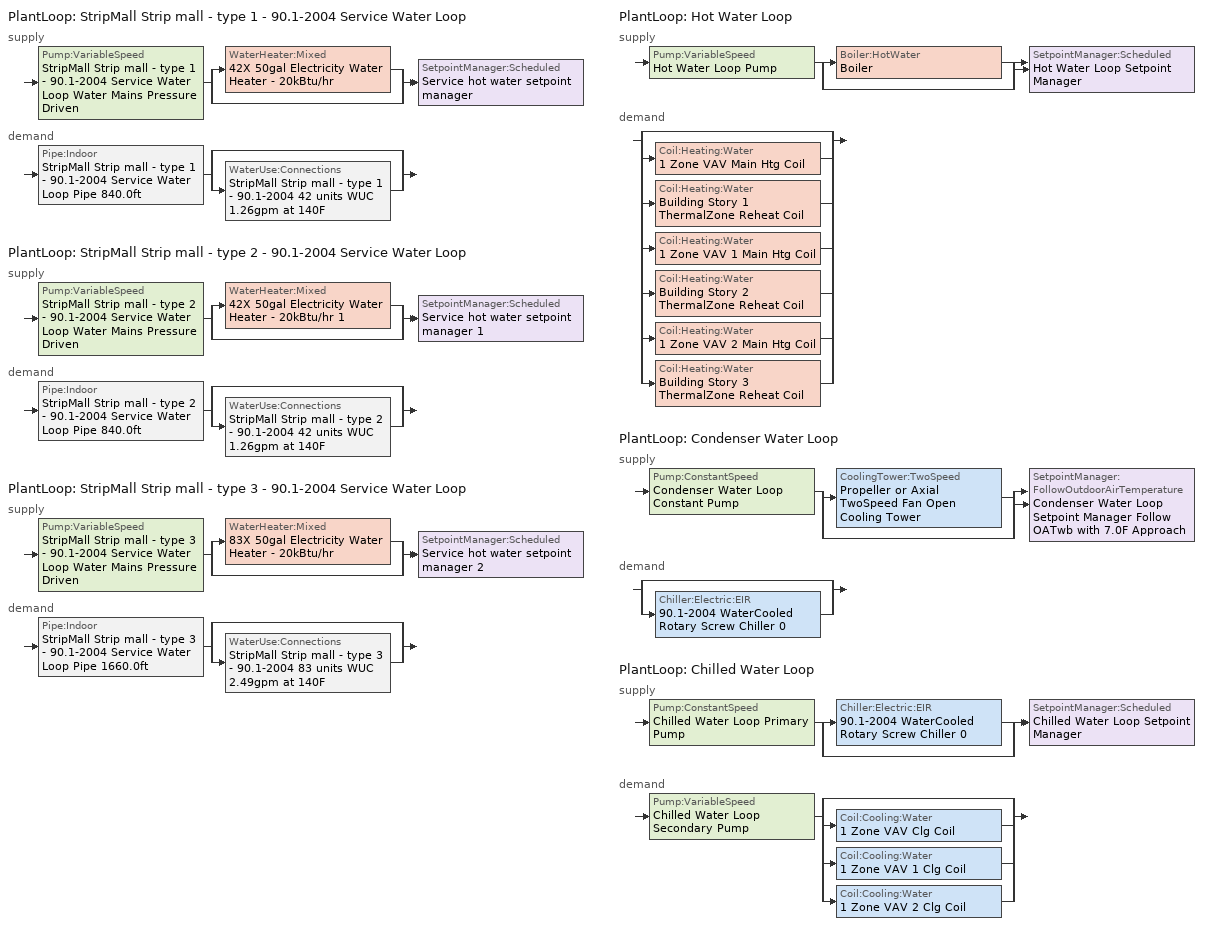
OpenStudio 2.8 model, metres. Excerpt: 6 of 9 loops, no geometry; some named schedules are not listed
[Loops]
PlantLoop 'StripMall Strip mall - type 1 - 90.1-2004 Service Water Loop'
 supply: Pump:VariableSpeed 'StripMall Strip mall - type 1 - 90.1-2004 Service Water Loop Water Mains Pressure Driven' > split
  | WaterHeater:Mixed '42X 50gal Electricity Water Heater - 20kBtu/hr'
  | bypass
  join > SetpointManager:Scheduled 'Service hot water setpoint manager'
 demand: Pipe:Indoor 'StripMall Strip mall - type 1 - 90.1-2004 Service Water Loop Pipe 840.0ft' > split
  | bypass
  | WaterUse:Connections 'StripMall Strip mall - type 1 - 90.1-2004 42 units WUC 1.26gpm at 140F'
PlantLoop 'StripMall Strip mall - type 2 - 90.1-2004 Service Water Loop'
 supply: Pump:VariableSpeed 'StripMall Strip mall - type 2 - 90.1-2004 Service Water Loop Water Mains Pressure Driven' > split
  | WaterHeater:Mixed '42X 50gal Electricity Water Heater - 20kBtu/hr 1'
  | bypass
  join > SetpointManager:Scheduled 'Service hot water setpoint manager 1'
 demand: Pipe:Indoor 'StripMall Strip mall - type 2 - 90.1-2004 Service Water Loop Pipe 840.0ft' > split
  | bypass
  | WaterUse:Connections 'StripMall Strip mall - type 2 - 90.1-2004 42 units WUC 1.26gpm at 140F'
PlantLoop 'StripMall Strip mall - type 3 - 90.1-2004 Service Water Loop'
 supply: Pump:VariableSpeed 'StripMall Strip mall - type 3 - 90.1-2004 Service Water Loop Water Mains Pressure Driven' > split
  | WaterHeater:Mixed '83X 50gal Electricity Water Heater - 20kBtu/hr'
  | bypass
  join > SetpointManager:Scheduled 'Service hot water setpoint manager 2'
 demand: Pipe:Indoor 'StripMall Strip mall - type 3 - 90.1-2004 Service Water Loop Pipe 1660.0ft' > split
  | bypass
  | WaterUse:Connections 'StripMall Strip mall - type 3 - 90.1-2004 83 units WUC 2.49gpm at 140F'
PlantLoop 'Hot Water Loop'
 supply: Pump:VariableSpeed 'Hot Water Loop Pump' > split
  | Boiler:HotWater 'Boiler'
  | bypass
  join > SetpointManager:Scheduled 'Hot Water Loop Setpoint Manager'
 demand: split
  | bypass
  | Coil:Heating:Water '1 Zone VAV Main Htg Coil'
  | Coil:Heating:Water 'Building Story 1 ThermalZone Reheat Coil'
  | Coil:Heating:Water '1 Zone VAV 1 Main Htg Coil'
  | Coil:Heating:Water 'Building Story 2 ThermalZone Reheat Coil'
  | Coil:Heating:Water '1 Zone VAV 2 Main Htg Coil'
  | Coil:Heating:Water 'Building Story 3 ThermalZone Reheat Coil'
PlantLoop 'Condenser Water Loop'
 supply: Pump:ConstantSpeed 'Condenser Water Loop Constant Pump' > split
  | CoolingTower:TwoSpeed 'Propeller or Axial TwoSpeed Fan Open Cooling Tower'
  | bypass
  join > SetpointManager:FollowOutdoorAirTemperature 'Condenser Water Loop Setpoint Manager Follow OATwb with 7.0F Approach'
 demand: split
  | bypass
  | Chiller:Electric:EIR '90.1-2004 WaterCooled  Rotary Screw Chiller 0'
PlantLoop 'Chilled Water Loop'
 supply: Pump:ConstantSpeed 'Chilled Water Loop Primary Pump' > split
  | Chiller:Electric:EIR '90.1-2004 WaterCooled  Rotary Screw Chiller 0'
  | bypass
  join > SetpointManager:Scheduled 'Chilled Water Loop Setpoint Manager'
 demand: Pump:VariableSpeed 'Chilled Water Loop Secondary Pump' > split
  | bypass
  | Coil:Cooling:Water '1 Zone VAV Clg Coil'
  | Coil:Cooling:Water '1 Zone VAV 1 Clg Coil'
  | Coil:Cooling:Water '1 Zone VAV 2 Clg Coil'
[Construction]
Uninsulated copper pipe 0.75in type L: Copper pipe 0.75in type L
Uninsulated copper pipe 0.75in type L 1: Copper pipe 0.75in type L 1
Uninsulated copper pipe 0.75in type L 2: Copper pipe 0.75in type L 2
[Material] Roughness=Smooth; Thickness {m}=0.001143; Conductivity {W/m-K}=386; Density {kg/m3}=8906.27; Specific Heat {J/kg-K}=385.1856; Thermal Absorptance=0.9; Solar Absorptance=0.7; Visible Absorptance=0.7
Copper pipe 0.75in type L; Copper pipe 0.75in type L 1; Copper pipe 0.75in type L 2
[WaterUse:Connections]
Name | Water Use Equipment Name 1
StripMall Strip mall - type 1 - 90.1-2004 42 units WUC 1.26gpm at 140F | StripMall Strip mall - type 1 - 90.1-2004 42 units Service Water Use 1.26gpm at 140F
StripMall Strip mall - type 2 - 90.1-2004 42 units WUC 1.26gpm at 140F | StripMall Strip mall - type 2 - 90.1-2004 42 units Service Water Use 1.26gpm at 140F
StripMall Strip mall - type 3 - 90.1-2004 83 units WUC 2.49gpm at 140F | StripMall Strip mall - type 3 - 90.1-2004 83 units Service Water Use 2.49gpm at 140F
[WaterUse:Equipment:Definition] Sensible Fraction Schedule=Fraction Sensible - 0.2; Latent Fraction Schedule=Fraction Latent - 0.05
Name | Peak Flow Rate {m3/s} | Target Temperature Schedule
StripMall Strip mall - type 1 - 90.1-2004 42 units Service Water Use Def 1.26gpm | 7.94936e-05 | Mixed Water At Faucet Temp - 140F
StripMall Strip mall - type 2 - 90.1-2004 42 units Service Water Use Def 1.26gpm | 7.94936e-05 | Mixed Water At Faucet Temp - 140F 1
StripMall Strip mall - type 3 - 90.1-2004 83 units Service Water Use Def 2.49gpm | 0.000157095 | Mixed Water At Faucet Temp - 140F 2
[WaterUse:Equipment]
Name | Water Use Equipment Definition | Flow Rate Fraction Schedule
StripMall Strip mall - type 1 - 90.1-2004 42 units Service Water Use 1.26gpm at 140F | StripMall Strip mall - type 1 - 90.1-2004 42 units Service Water Use Def 1.26gpm | RetailStripmall Type1_SWH_SCH
StripMall Strip mall - type 2 - 90.1-2004 42 units Service Water Use 1.26gpm at 140F | StripMall Strip mall - type 2 - 90.1-2004 42 units Service Water Use Def 1.26gpm | RetailStripmall Type2_SWH_SCH
StripMall Strip mall - type 3 - 90.1-2004 83 units Service Water Use 2.49gpm at 140F | StripMall Strip mall - type 3 - 90.1-2004 83 units Service Water Use Def 2.49gpm | RetailStripmall Type3_SWH_SCH
[PlantLoop] Glycol Concentration=0; Plant Loop Volume {m3}=Autocalculate; Load Distribution Scheme=Optimal
Name | Maximum Loop Temperature {C} | Minimum Loop Temperature {C} | Fluid Type | Common Pipe Simulation
StripMall Strip mall - type 1 - 90.1-2004 Service Water Loop; StripMall Strip mall - type 2 - 90.1-2004 Service Water Loop; StripMall Strip mall - type 3 - 90.1-2004 Service Water Loop | 60 | 10
Hot Water Loop |  | 10 | Water
Condenser Water Loop | 80 | 5
Chilled Water Loop | 40 | 1 |  | CommonPipe
[Sizing:Plant] Sizing Option=NonCoincident; Zone Timesteps in Averaging Window=1; Coincident Sizing Factor Mode=None
Name | Loop Type | Design Loop Exit Temperature {C} | Loop Design Temperature Difference {deltaC}
StripMall Strip mall - type 1 - 90.1-2004 Service Water Loop; StripMall Strip mall - type 2 - 90.1-2004 Service Water Loop; StripMall Strip mall - type 3 - 90.1-2004 Service Water Loop | Heating | 60 | 5
Hot Water Loop | Heating | 82.2222 | 11.1111
Condenser Water Loop | Condenser | 29.4444 | 5.55556
Chilled Water Loop | Cooling | 6.66667 | 5.61111
[SetpointManager:Scheduled] Control Variable=Temperature
Name | Schedule | Setpoint Node or NodeList
Service hot water setpoint manager | Service Water Loop Temp - 140F | StripMall Strip mall - type 1 - 90.1-2004 Service Water Loop Supply Outlet Node
Service hot water setpoint manager 1 | Service Water Loop Temp - 140F 1 | StripMall Strip mall - type 2 - 90.1-2004 Service Water Loop Supply Outlet Node
Service hot water setpoint manager 2 | Service Water Loop Temp - 140F 2 | StripMall Strip mall - type 3 - 90.1-2004 Service Water Loop Supply Outlet Node
Hot Water Loop Setpoint Manager | Hot Water Loop Temp - 180F | Hot Water Loop Supply Outlet Node
Chilled Water Loop Setpoint Manager | Chilled Water Loop Temp - 44F | Chilled Water Loop Supply Outlet Node
[Pump:VariableSpeed] Skin Loss Radiative Fraction=0.5; Design Power Sizing Method=PowerPerFlowPerPressure; Design Electric Power per Unit Flow Rate {W/(m3/s)}=348701.1; Design Shaft Power per Unit Flow Rate per Unit Head {W-s/m3-Pa}=1.28205; Design Minimum Flow Rate Fraction=0
Name | Rated Pump Head {Pa} | Motor Efficiency | Pump Control Type | Fraction of Motor Inefficiencies to Fluid Stream | Coefficient 1 of the Part Load Performance Curve | Coefficient 2 of the Part Load Performance Curve | Coefficient 3 of the Part Load Performance Curve | Coefficient 4 of the Part Load Performance Curve
StripMall Strip mall - type 1 - 90.1-2004 Service Water Loop Water Mains Pressure Driven; StripMall Strip mall - type 2 - 90.1-2004 Service Water Loop Water Mains Pressure Driven; StripMall Strip mall - type 3 - 90.1-2004 Service Water Loop Water Mains Pressure Driven | 0.001 | 1 | Continuous
Hot Water Loop Pump | 179344 | 0.9 | Intermittent
Chilled Water Loop Secondary Pump | 134508 | 0.9 | Intermittent | 0 | 0 | 0.0205 | 0.4101 | 0.5753
[WaterHeater:Mixed] Deadband Temperature Difference {deltaC}=2; Maximum Temperature Limit {C}=60; Heater Control Type=Cycle; Heater Fuel Type=Electricity; Heater Thermal Efficiency=1; Off Cycle Parasitic Fuel Consumption Rate {W}=0; Off Cycle Parasitic Fuel Type=Electricity; Off Cycle Parasitic Heat Fraction to Tank=0.8; On Cycle Parasitic Fuel Consumption Rate {W}=0; On Cycle Parasitic Fuel Type=Electricity; Ambient Temperature Indicator=Schedule; Off Cycle Loss Coefficient to Ambient Temperature {W/K}=1.053; On Cycle Loss Coefficient to Ambient Temperature {W/K}=1.053; Use Side Effectiveness=1; Source Side Effectiveness=1; Use Side Design Flow Rate {m3/s}=autosize; Source Side Design Flow Rate {m3/s}=autosize; Indirect Water Heating Recovery Time {hr}=1.5; Source Side Flow Control Mode=IndirectHeatPrimarySetpoint
Name | Tank Volume {m3} | Setpoint Temperature Schedule | Heater Maximum Capacity {W} | Ambient Temperature Schedule
42X 50gal Electricity Water Heater - 20kBtu/hr | 7.94936 | Service Water Loop Temp - 140F | 246180 | Water Heater Ambient Temp Schedule - 71.6f
42X 50gal Electricity Water Heater - 20kBtu/hr 1 | 7.94936 | Service Water Loop Temp - 140F 1 | 246180 | Water Heater Ambient Temp Schedule - 71.6f 1
83X 50gal Electricity Water Heater - 20kBtu/hr | 15.7095 | Service Water Loop Temp - 140F 2 | 486498 | Water Heater Ambient Temp Schedule - 71.6f 2
[Pipe:Indoor] Environment Type=Schedule; Pipe Inside Diameter {m}=0.019939
Name | Construction | Ambient Temperature Schedule | Ambient Air Velocity Schedule | Pipe Length {m}
StripMall Strip mall - type 1 - 90.1-2004 Service Water Loop Pipe 840.0ft | Uninsulated copper pipe 0.75in type L | StripMall Strip mall - type 1 - 90.1-2004 Service Water Loop Piping Air Temp - 70F | StripMall Strip mall - type 1 - 90.1-2004 Service Water Loop Piping Air Velocity - 0.67mph | 256.032
StripMall Strip mall - type 2 - 90.1-2004 Service Water Loop Pipe 840.0ft | Uninsulated copper pipe 0.75in type L 1 | StripMall Strip mall - type 2 - 90.1-2004 Service Water Loop Piping Air Temp - 70F | StripMall Strip mall - type 2 - 90.1-2004 Service Water Loop Piping Air Velocity - 0.67mph | 256.032
StripMall Strip mall - type 3 - 90.1-2004 Service Water Loop Pipe 1660.0ft | Uninsulated copper pipe 0.75in type L 2 | StripMall Strip mall - type 3 - 90.1-2004 Service Water Loop Piping Air Temp - 70F | StripMall Strip mall - type 3 - 90.1-2004 Service Water Loop Piping Air Velocity - 0.67mph | 505.968
[Boiler:HotWater]
Boiler: Fuel Type=NaturalGas; Nominal Thermal Efficiency=0.78; Efficiency Curve Temperature Evaluation Variable=LeavingBoiler; Design Water Outlet Temperature {C}=82.2222; Minimum Part Load Ratio=0; Maximum Part Load Ratio=1.2; Optimum Part Load Ratio=1; Water Outlet Upper Temperature Limit {C}=95; Boiler Flow Mode=LeavingSetpointModulated; Parasitic Electric Load {W}=0; Sizing Factor=1
[SetpointManager:FollowOutdoorAirTemperature]
Condenser Water Loop Setpoint Manager Follow OATwb with 7.0F Approach: Control Variable=Temperature; Reference Temperature Type=OutdoorAirWetBulb; Offset Temperature Difference {deltaC}=3.88889; Maximum Setpoint Temperature {C}=29.4444; Minimum Setpoint Temperature {C}=21.1111; Setpoint Node or NodeList=Condenser Water Loop Supply Outlet Node
[Pump:ConstantSpeed] Rated Flow Rate {m3/s}=autosize; Rated Power Consumption {W}=autosize; Motor Efficiency=0.9; Fraction of Motor Inefficiencies to Fluid Stream=0; Pump Control Type=Intermittent; Design Power Sizing Method=PowerPerFlowPerPressure; Design Electric Power per Unit Flow Rate {W/(m3/s)}=348701.1; Design Shaft Power per Unit Flow Rate per Unit Head {W-s/m3-Pa}=1.28205
Name | Rated Pump Head {Pa}
Condenser Water Loop Constant Pump | 148557
Chilled Water Loop Primary Pump | 44836
[CoolingTower:TwoSpeed]
Propeller or Axial TwoSpeed Fan Open Cooling Tower: Design Water Flow Rate {m3/s}=autosize; High Fan Speed Air Flow Rate {m3/s}=autosize; High Fan Speed Fan Power {W}=autosize; High Fan Speed U-Factor Times Area Value {W/K}=autosize; Low Fan Speed Air Flow Rate {m3/s}=AutoSize; Low Fan Speed Fan Power {W}=AutoSize; Low Fan Speed U-Factor Times Area Value {W/K}=AutoSize; Number of Cells=1; Sizing Factor=1; Design Inlet Air Dry-Bulb Temperature {C}=35; Design Inlet Air Wet-Bulb Temperature {C}=25.6; Design Approach Temperature {deltaC}=autosize; Design Range Temperature {deltaC}=autosize
[Chiller:Electric:EIR]
90.1-2004 WaterCooled  Rotary Screw Chiller 0: Reference Capacity {W}=Autosize; Reference COP {W/W}=5.5; Reference Leaving Chilled Water Temperature {C}=6.66667; Reference Entering Condenser Fluid Temperature {C}=35; Cooling Capacity Function of Temperature Curve=Curve Biquadratic 1; Electric Input to Cooling Output Ratio Function of Temperature Curve=Curve Biquadratic 2; Electric Input to Cooling Output Ratio Function of Part Load Ratio Curve=Curve Quadratic 1; Minimum Part Load Ratio=0.15; Maximum Part Load Ratio=1; Optimum Part Load Ratio=1; Minimum Unloading Ratio=0.25; Condenser Type=WaterCooled; Leaving Chilled Water Lower Temperature Limit {C}=2.22222; Chiller Flow Mode=ConstantFlow; Design Heat Recovery Water Flow Rate {m3/s}=0; Sizing Factor=1; Basin Heater Capacity {W/K}=0; Basin Heater Setpoint Temperature {C}=10
[Coil:Heating:Water] Availability Schedule=Always On Discrete; Rated Inlet Water Temperature {C}=82.2222; Rated Outlet Water Temperature {C}=71.1111
Name | Rated Inlet Air Temperature {C} | Rated Outlet Air Temperature {C}
1 Zone VAV Main Htg Coil; 1 Zone VAV 1 Main Htg Coil; 1 Zone VAV 2 Main Htg Coil | 7.22222 | 12.7778
Building Story 1 ThermalZone Reheat Coil; Building Story 2 ThermalZone Reheat Coil; Building Story 3 ThermalZone Reheat Coil | 12.7778 | 40
[Controller:WaterCoil] Minimum Actuated Flow {m3/s}=0
Name | Water Coil | Action | Controller Convergence Tolerance {deltaC}
1 Zone VAV Main Htg Coil Controller | 1 Zone VAV Main Htg Coil | Normal | 0.1
1 Zone VAV Clg Coil Controller | 1 Zone VAV Clg Coil | Reverse
Building Story 1 ThermalZone Reheat Coil Controller | Building Story 1 ThermalZone Reheat Coil | Normal | 0.1
1 Zone VAV 1 Main Htg Coil Controller | 1 Zone VAV 1 Main Htg Coil | Normal | 0.1
1 Zone VAV 1 Clg Coil Controller | 1 Zone VAV 1 Clg Coil | Reverse
Building Story 2 ThermalZone Reheat Coil Controller | Building Story 2 ThermalZone Reheat Coil | Normal | 0.1
1 Zone VAV 2 Main Htg Coil Controller | 1 Zone VAV 2 Main Htg Coil | Normal | 0.1
1 Zone VAV 2 Clg Coil Controller | 1 Zone VAV 2 Clg Coil | Reverse
Building Story 3 ThermalZone Reheat Coil Controller | Building Story 3 ThermalZone Reheat Coil | Normal | 0.1
[Coil:Cooling:Water] Availability Schedule=Always On Discrete; Design Inlet Water Temperature {C}=Autosize; Heat Exchanger Configuration=CrossFlow
1 Zone VAV Clg Coil; 1 Zone VAV 1 Clg Coil; 1 Zone VAV 2 Clg Coil
[Schedule:Ruleset]
RetailStripmall Type1_SWH_SCH: Default Day Schedule=RetailStripmall Type1_SWH_SCH Default; Summer Design Day Schedule=RetailStripmall Type1_SWH_SCH Summer Design Day; Winter Design Day Schedule=RetailStripmall Type1_SWH_SCH Winter Design Day
Fraction Sensible - 0.2: Default Day Schedule=Fraction Sensible - 0.2 Default
Fraction Latent - 0.05: Default Day Schedule=Fraction Latent - 0.05 Default
Mixed Water At Faucet Temp - 140F: Default Day Schedule=Mixed Water At Faucet Temp - 140F Default
Service Water Loop Temp - 140F: Default Day Schedule=Service Water Loop Temp - 140F Default
Water Heater Ambient Temp Schedule - 71.6f: Default Day Schedule=Water Heater Ambient Temp Schedule - 71.6f Default
StripMall Strip mall - type 1 - 90.1-2004 Service Water Loop Piping Air Temp - 70F: Default Day Schedule=StripMall Strip mall - type 1 - 90.1-2004 Service Water Loop Piping Air Temp - 70F Default
StripMall Strip mall - type 1 - 90.1-2004 Service Water Loop Piping Air Velocity - 0.67mph: Default Day Schedule=StripMall Strip mall - type 1 - 90.1-2004 Service Water Loop Piping Air Velocity - 0.67mph Default
RetailStripmall Type2_SWH_SCH: Default Day Schedule=RetailStripmall Type2_SWH_SCH Default; Summer Design Day Schedule=RetailStripmall Type2_SWH_SCH Summer Design Day; Winter Design Day Schedule=RetailStripmall Type2_SWH_SCH Winter Design Day
Mixed Water At Faucet Temp - 140F 1: Default Day Schedule=Mixed Water At Faucet Temp - 140F Default 1
Service Water Loop Temp - 140F 1: Default Day Schedule=Service Water Loop Temp - 140F Default 1
Water Heater Ambient Temp Schedule - 71.6f 1: Default Day Schedule=Water Heater Ambient Temp Schedule - 71.6f Default 1
StripMall Strip mall - type 2 - 90.1-2004 Service Water Loop Piping Air Temp - 70F: Default Day Schedule=StripMall Strip mall - type 2 - 90.1-2004 Service Water Loop Piping Air Temp - 70F Default
StripMall Strip mall - type 2 - 90.1-2004 Service Water Loop Piping Air Velocity - 0.67mph: Default Day Schedule=StripMall Strip mall - type 2 - 90.1-2004 Service Water Loop Piping Air Velocity - 0.67mph Default
RetailStripmall Type3_SWH_SCH: Default Day Schedule=RetailStripmall Type3_SWH_SCH Default; Summer Design Day Schedule=RetailStripmall Type3_SWH_SCH Summer Design Day; Winter Design Day Schedule=RetailStripmall Type3_SWH_SCH Winter Design Day
Mixed Water At Faucet Temp - 140F 2: Default Day Schedule=Mixed Water At Faucet Temp - 140F Default 2
Service Water Loop Temp - 140F 2: Default Day Schedule=Service Water Loop Temp - 140F Default 2
Water Heater Ambient Temp Schedule - 71.6f 2: Default Day Schedule=Water Heater Ambient Temp Schedule - 71.6f Default 2
StripMall Strip mall - type 3 - 90.1-2004 Service Water Loop Piping Air Temp - 70F: Default Day Schedule=StripMall Strip mall - type 3 - 90.1-2004 Service Water Loop Piping Air Temp - 70F Default
StripMall Strip mall - type 3 - 90.1-2004 Service Water Loop Piping Air Velocity - 0.67mph: Default Day Schedule=StripMall Strip mall - type 3 - 90.1-2004 Service Water Loop Piping Air Velocity - 0.67mph Default
Hot Water Loop Temp - 180F: Default Day Schedule=Hot Water Loop Temp - 180F Default
Chilled Water Loop Temp - 44F: Default Day Schedule=Chilled Water Loop Temp - 44F Default
[Schedule:Day]
RetailStripmall Type1_SWH_SCH Default: 8, 0, 0, 9, 0, 0.1, 10, 0, 0.14, 11, 0, 0.29, 12, 0, 0.31, 14, 0, 0.36, 15, 0, 0.34, 16, 0, 0.35, 17, 0, 0.37, 18, 0, 0.34, 19, 0, 0.25, 20, 0, 0.27, 21, 0, 0.21, 23, 0, 0.16, 24, 0, 0.1
RetailStripmall Type1_SWH_SCH Summer Design Day: 7, 0, 0, 9, 0, 0.04, 10, 0, 0.15, 11, 0, 0.23, 12, 0, 0.32, 13, 0, 0.41, 14, 0, 0.62, 15, 0, 0.6, 16, 0, 0.55, 17, 0, 0.45, 18, 0, 0.5, 19, 0, 0.46, 20, 0, 0.47, 21, 0, 0.34, 22, 0, 0.33, 23, 0, 0.23, 24, 0, 0.13
RetailStripmall Type1_SWH_SCH Winter Design Day: 1, 0, 0.13, 9, 0, 0, 10, 0, 0.2, 11, 0, 0.23, 12, 0, 0.32, 13, 0, 0.41, 14, 0, 0.65, 15, 0, 0.6, 16, 0, 0.55, 17, 0, 0.45, 18, 0, 0.5, 19, 0, 0.46, 20, 0, 0.47, 21, 0, 0.34, 22, 0, 0.33, 23, 0, 0.23, 24, 0, 0.13
Mixed Water At Faucet Temp - 140F Default; Service Water Loop Temp - 140F Default; Service Water Loop Temp - 140F Default 1; Service Water Loop Temp - 140F Default 2: 24, 0, 60
Water Heater Ambient Temp Schedule - 71.6f Default; Water Heater Ambient Temp Schedule - 71.6f Default 1; Water Heater Ambient Temp Schedule - 71.6f Default 2: 24, 0, 22
StripMall Strip mall - type 1 - 90.1-2004 Service Water Loop Piping Air Temp - 70F Default; StripMall Strip mall - type 2 - 90.1-2004 Service Water Loop Piping Air Temp - 70F Default; StripMall Strip mall - type 3 - 90.1-2004 Service Water Loop Piping Air Temp - 70F Default: 24, 0, 21.1111
StripMall Strip mall - type 1 - 90.1-2004 Service Water Loop Piping Air Velocity - 0.67mph Default; StripMall Strip mall - type 2 - 90.1-2004 Service Water Loop Piping Air Velocity - 0.67mph Default; StripMall Strip mall - type 3 - 90.1-2004 Service Water Loop Piping Air Velocity - 0.67mph Default: 24, 0, 0.3
RetailStripmall Type2_SWH_SCH Default: 9, 0, 0, 10, 0, 0.12, 11, 0, 0.14, 12, 0, 0.29, 13, 0, 0.33, 14, 0, 0.4, 15, 0, 0.36, 16, 0, 0.37, 17, 0, 0.35, 18, 0, 0.37, 24, 0, 0
RetailStripmall Type2_SWH_SCH Summer Design Day: 8, 0, 0, 9, 0, 0.15, 10, 0, 0.23, 11, 0, 0.32, 12, 0, 0.41, 13, 0, 0.57, 14, 0, 0.62, 15, 0, 0.61, 16, 0, 0.5, 17, 0, 0.45, 18, 0, 0.46, 19, 0, 0.47, 20, 0, 0.42, 21, 0, 0.34, 24, 0, 0
RetailStripmall Type2_SWH_SCH Winter Design Day: 8, 0, 0, 9, 0, 0.2, 10, 0, 0.24, 11, 0, 0.27, 12, 0, 0.42, 13, 0, 0.54, 14, 0, 0.62, 15, 0, 0.6, 16, 0, 0.5, 17, 0, 0.48, 18, 0, 0.47, 19, 0, 0.34, 24, 0, 0
RetailStripmall Type3_SWH_SCH Default: 10, 0, 0, 11, 0, 0.12, 12, 0, 0.29, 13, 0, 0.31, 15, 0, 0.36, 16, 0, 0.34, 17, 0, 0.35, 18, 0, 0.37, 24, 0, 0
RetailStripmall Type3_SWH_SCH Summer Design Day: 9, 0, 0, 10, 0, 0.15, 11, 0, 0.25, 12, 0, 0.41, 13, 0, 0.57, 14, 0, 0.62, 15, 0, 0.61, 16, 0, 0.5, 17, 0, 0.45, 18, 0, 0.46, 19, 0, 0.47, 20, 0, 0.42, 21, 0, 0.34, 24, 0, 0
RetailStripmall Type3_SWH_SCH Winter Design Day: 9, 0, 0, 10, 0, 0.2, 11, 0, 0.27, 12, 0, 0.42, 13, 0, 0.54, 14, 0, 0.59, 15, 0, 0.6, 16, 0, 0.49, 17, 0, 0.48, 18, 0, 0.47, 19, 0, 0.46, 24, 0, 0
Hot Water Loop Temp - 180F Default: 24, 0, 82.2222
Chilled Water Loop Temp - 44F Default: 24, 0, 6.66667
[Schedule:Rule] Date Specification Type=DateRange; Start Month=1; Start Day=1; End Month=12; End Day=31
Name | Schedule Ruleset | Rule Order | Day Schedule | Apply Monday | Apply Tuesday | Apply Wednesday | Apply Thursday | Apply Friday | Apply Saturday
Schedule Rule 26 | RetailStripmall Type1_SWH_SCH | 1 | RetailStripmall Type1_SWH_SCH SmrDsn|Mon|Tue|Wed|Thu Day | Yes | Yes | Yes | Yes
Schedule Rule 27 | RetailStripmall Type1_SWH_SCH | 0 | RetailStripmall Type1_SWH_SCH WntrDsn|Sat|Fri Day |  |  |  |  | Yes | Yes
Schedule Rule 28 | RetailStripmall Type2_SWH_SCH | 1 | RetailStripmall Type2_SWH_SCH SmrDsn|Wkdy Day | Yes | Yes | Yes | Yes | Yes
Schedule Rule 29 | RetailStripmall Type2_SWH_SCH | 0 | RetailStripmall Type2_SWH_SCH WntrDsn|Sat Day |  |  |  |  |  | Yes
Schedule Rule 30 | RetailStripmall Type3_SWH_SCH | 1 | RetailStripmall Type3_SWH_SCH SmrDsn|Wkdy Day | Yes | Yes | Yes | Yes | Yes
Schedule Rule 31 | RetailStripmall Type3_SWH_SCH | 0 | RetailStripmall Type3_SWH_SCH WntrDsn|Sat Day |  |  |  |  |  | Yes
[Schedule:Constant]
Always On Discrete: Value=1
[Curve:Biquadratic] Minimum Value of x=5; Maximum Value of x=10; Minimum Value of y=24; Maximum Value of y=35
Name | Coefficient1 Constant | Coefficient2 x | Coefficient3 x**2 | Coefficient4 y | Coefficient5 y**2 | Coefficient6 x*y
Curve Biquadratic 1 | 1.02152 | 0.0370359 | 0.000233248 | -0.00389405 | -6.52536e-05 | -0.000268045
Curve Biquadratic 2 | 0.701769 | -0.00452016 | 0.00053311 | -0.00549821 | 0.000544579 | -0.000729032
[Curve:Quadratic]
Curve Quadratic 1: Coefficient1 Constant=0.0636912; Coefficient2 x=0.584888; Coefficient3 x**2=0.352803; Minimum Value of x=0; Maximum Value of x=1
